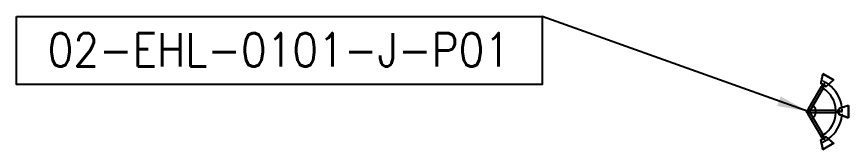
# Model space of a CAD drawing. Header units: inches. Extents: x 19 to 1016051, y 34 to 210034.
# Drawn here: x 103097 to 129979, y 143108 to 147410 of the extents above; entities that cross this region are included whole.
import ezdxf

# ---------------------------------------------------------------- set-up
doc = ezdxf.new("R2010")
doc.units = ezdxf.units.IN
doc.header["$MEASUREMENT"] = 0
doc.linetypes.add('CABLEROUTEALL-EMBED 1_DWG$0$HIDDEN2', pattern=[0.1875, 0.125, -0.0625])
for name, color, linetype in [('_Auto', 7, 'Continuous'), ('cables', 7, 'Continuous'), ('照明平面设备层', 1, 'Continuous')]:
    doc.layers.add(name, color=color, linetype=linetype)
doc.layers.add('REV.C CLOUD', color=2, linetype='Continuous', lineweight=20)
doc.styles.add('HZTXT', font='txt_qlt.shx', dxfattribs={"width": 0.7, "bigfont": 'hztxt.shx'})
doc.styles.get("Standard").update_dxf_attribs({"font": 'arial.ttf'})
doc.dimstyles.get("Standard").update_dxf_attribs({"dimtxt": 0.18, "dimasz": 0.18, "dimexe": 0.18, "dimexo": 0.0625, "dimgap": 0.09, "dimtad": 0, "dimtih": 1, "dimtoh": 1, "dimdec": 4, "dimzin": 0, "dimdsep": 46, "dimtxsty": 'Standard', "dimcen": 0.09, "dimadec": 0, "dimazin": 0, "dimtfac": 1, "dimtdec": 4, "dimtofl": 0, "dimtmove": 0, "dimatfit": 3, "dimfxl": 1, "dimtolj": 1, "dimtzin": 0, "dimarcsym": 0})

# ---------------------------------------------------------------- blocks, each defined once
blk = doc.blocks.new('Tower Light Type 2')
at = {"layer": '照明平面设备层', "color": 1, "linetype": 'CABLEROUTEALL-EMBED 1_DWG$0$HIDDEN2'}
for p, q in [((-401, 2598), (399, 2598)), ((399, 2598), (-401, 2598)), ((-201, 1998), (-401, 2598)), ((-201, 1998), (-401, 2598)), ((0, 2200), (0, 1998)), ((0, 1800), (0, 2200)), ((0, 2200), (0, 1998)), ((0, 1800), (0, 2200)), ((399, 2598), (199, 1998)), ((399, 2598), (199, 1998)), ((-2452, 954), (-2052, 1646)), ((-2052, 1646), (-2452, 954)), ((-2052, 1646), (-1632, 1173)), ((-2052, 1646), (-1632, 1173)), ((199, 1998), (-201, 1998)), ((-201, 1998), (199, 1998)), ((80, 2000), (-80, 2000)), ((-80, 2000), (0, 2000)), ((80, 2000), (-80, 2000)), ((-80, 2000), (0, 2000)), ((-80, 2000), (-80, 1798)), ((0, 2000), (80, 2000)), ((0, 2000), (80, 2000)), ((0, 1817), (0, 1800)), ((0, 1817), (0, 1800)), ((80, 2000), (80, 1798)), ((1632, 1173), (2052, 1646)), ((1632, 1173), (2052, 1646)), ((2052, 1646), (2452, 954)), ((2452, 954), (2052, 1646)), ((-1732, 1000), (-1905, 1100)), ((-1905, 1100), (-1732, 1000)), ((-1732, 1000), (-1905, 1100)), ((-1905, 1100), (-1732, 1000)), ((-1632, 1173), (-1832, 827)), ((-1832, 827), (-1632, 1173)), ((1559, 900), (1905, 1100)), ((1559, 900), (1905, 1100)), ((1832, 827), (1632, 1173)), ((1632, 1173), (1832, 827)), ((1905, 1100), (1732, 1000)), ((1905, 1100), (1732, 1000)), ((-1832, 827), (-2452, 954)), ((-1832, 827), (-2452, 954)), ((-1692, 1069), (-1772, 931)), ((-1692, 1069), (-1772, 931)), ((-1772, 931), (-1597, 830)), ((-1732, 1000), (-1559, 900)), ((-1732, 1000), (-1559, 900)), ((-1692, 1069), (-1517, 968)), ((-1559, 900), (-1573, 908)), ((-1559, 900), (-1573, 908)), ((1692, 1069), (1517, 968)), ((1573, 908), (1559, 900)), ((1573, 908), (1559, 900)), ((1772, 931), (1597, 830)), ((1692, 1069), (1772, 931)), ((1692, 1069), (1772, 931)), ((2452, 954), (1832, 827)), ((2452, 954), (1832, 827)), ((-160, 0), (-40, 69)), ((-160, 0), (-40, -69)), ((-80, 139), (40, 69)), ((-80, 139), (-80, 0)), ((80, 0), (-80, 0)), ((-80, 0), (0, 0)), ((0, 0), (-80, 0)), ((-80, 0), (80, 0)), ((80, 139), (-40, 69)), ((40, 69), (-40, -69)), ((-40, -69), (40, 69)), ((40, -69), (-40, 69)), ((-40, 69), (0, 0)), ((0, 0), (-40, 69)), ((-40, 69), (40, -69)), ((-40, -69), (0, 0)), ((0, 0), (-40, -69)), ((0, 0), (40, 69)), ((40, 69), (0, 0)), ((0, 0), (80, 0)), ((80, 0), (0, 0)), ((0, 0), (40, -69)), ((40, -69), (0, 0)), ((160, 0), (40, 69)), ((160, 0), (40, -69)), ((80, 139), (80, 0))]:
    blk.add_line(p, q, dxfattribs=at)
at = {"layer": '照明平面设备层', "color": 1, "linetype": 'Continuous'}
for p, q in [((399, 2598), (-401, 2598)), ((-401, 2598), (399, 2598)), ((-401, 2598), (-201, 1998)), ((-401, 2598), (-201, 1998)), ((199, 1998), (399, 2598)), ((399, 2598), (199, 1998)), ((-2052, 1646), (-2452, 954)), ((-2452, 954), (-2052, 1646)), ((-1632, 1173), (-2052, 1646)), ((-2052, 1646), (-1632, 1173)), ((-201, 1998), (199, 1998)), ((199, 1998), (-201, 1998)), ((-80, 1798), (-80, 139)), ((0, 1998), (0, 1817)), ((0, 1998), (0, 1817)), ((80, 1798), (80, 139)), ((2052, 1646), (1632, 1173)), ((2052, 1646), (1632, 1173)), ((2452, 954), (2052, 1646)), ((2052, 1646), (2452, 954)), ((-1832, 827), (-1632, 1173)), ((-1632, 1173), (-1832, 827)), ((1632, 1173), (1832, 827)), ((1832, 827), (1632, 1173)), ((-2452, 954), (-1832, 827)), ((-2452, 954), (-1832, 827)), ((-1573, 908), (-1732, 1000)), ((-1573, 908), (-1732, 1000)), ((-1597, 830), (-160, 0)), ((-1517, 968), (-80, 139)), ((1517, 968), (80, 139)), ((1597, 830), (160, 0)), ((1732, 1000), (1573, 908)), ((1732, 1000), (1573, 908)), ((1832, 827), (2452, 954)), ((2452, 954), (1832, 827))]:
    blk.add_line(p, q, dxfattribs=at)
blk.add_circle((0, 0), 100, dxfattribs=at)
blk.add_circle((0, 0), 100, dxfattribs=at)
for radius, start, end in [(2200, 96.8607, 143.1743), (2200, 36.8257, 83.1804), (1800, 92.5473, 147.4527), (1800, 32.5473, 87.4527), (500, 99.2069, 140.7931), (500, 99.2069, 140.7931), (500, 39.2069, 80.7931), (500, 39.2069, 80.7931)]:
    blk.add_arc((0, 0), radius, start, end, dxfattribs=at)
at = {"layer": '照明平面设备层', "color": 1, "linetype": 'CABLEROUTEALL-EMBED 1_DWG$0$HIDDEN2'}
for radius, start, end in [(2200, 90, 96.8607), (2200, 83.1804, 90), (1800, 90, 92.5473), (1800, 87.4527, 90), (2200, 150, 156.8257), (2200, 143.1743, 150), (2200, 30, 36.8257), (2200, 23.1743, 30), (1800, 150, 152.5473), (1800, 147.4527, 150), (1800, 30, 32.5473), (1800, 27.4527, 30), (500, 140.7931, 159.2069), (500, 140.7931, 159.2069), (500, 80.7931, 99.2069), (500, 80.7931, 99.2069), (500, 20.7931, 39.2069), (500, 20.7931, 39.2069)]:
    blk.add_arc((0, 0), radius, start, end, dxfattribs=at)

msp = doc.modelspace()

# ---------------------------------------------------------------- linework, layer by layer
at = {"layer": '_Auto', "color": 7, "linetype": 'Continuous'}
msp.add_lwpolyline([(103097, 147410), (120078, 147410), (120078, 145215), (103097, 145215)], close=True, dxfattribs=at)

# ---------------------------------------------------------------- block references
at = {"layer": 'REV.C CLOUD', "xscale": 0.5, "yscale": 0.5, "zscale": 0.5, "rotation": 270}
msp.add_blockref('Tower Light Type 2', (128680, 144333), dxfattribs=at)

# ---------------------------------------------------------------- texts
at = {"layer": '_Auto', "color": 7, "style": 'HZTXT', "width": 0.9}
msp.add_text('02-EHL-0101-J-P01', height=1080, dxfattribs=at).set_placement((104096, 145794))

# ---------------------------------------------------------------- leaders
at = {"layer": 'cables'}
msp.add_leader([(128680, 144333), (120078, 147410)], dimstyle='Standard', override={"dimasz": 1000}, dxfattribs=at)

doc.saveas('drawing.dxf')
